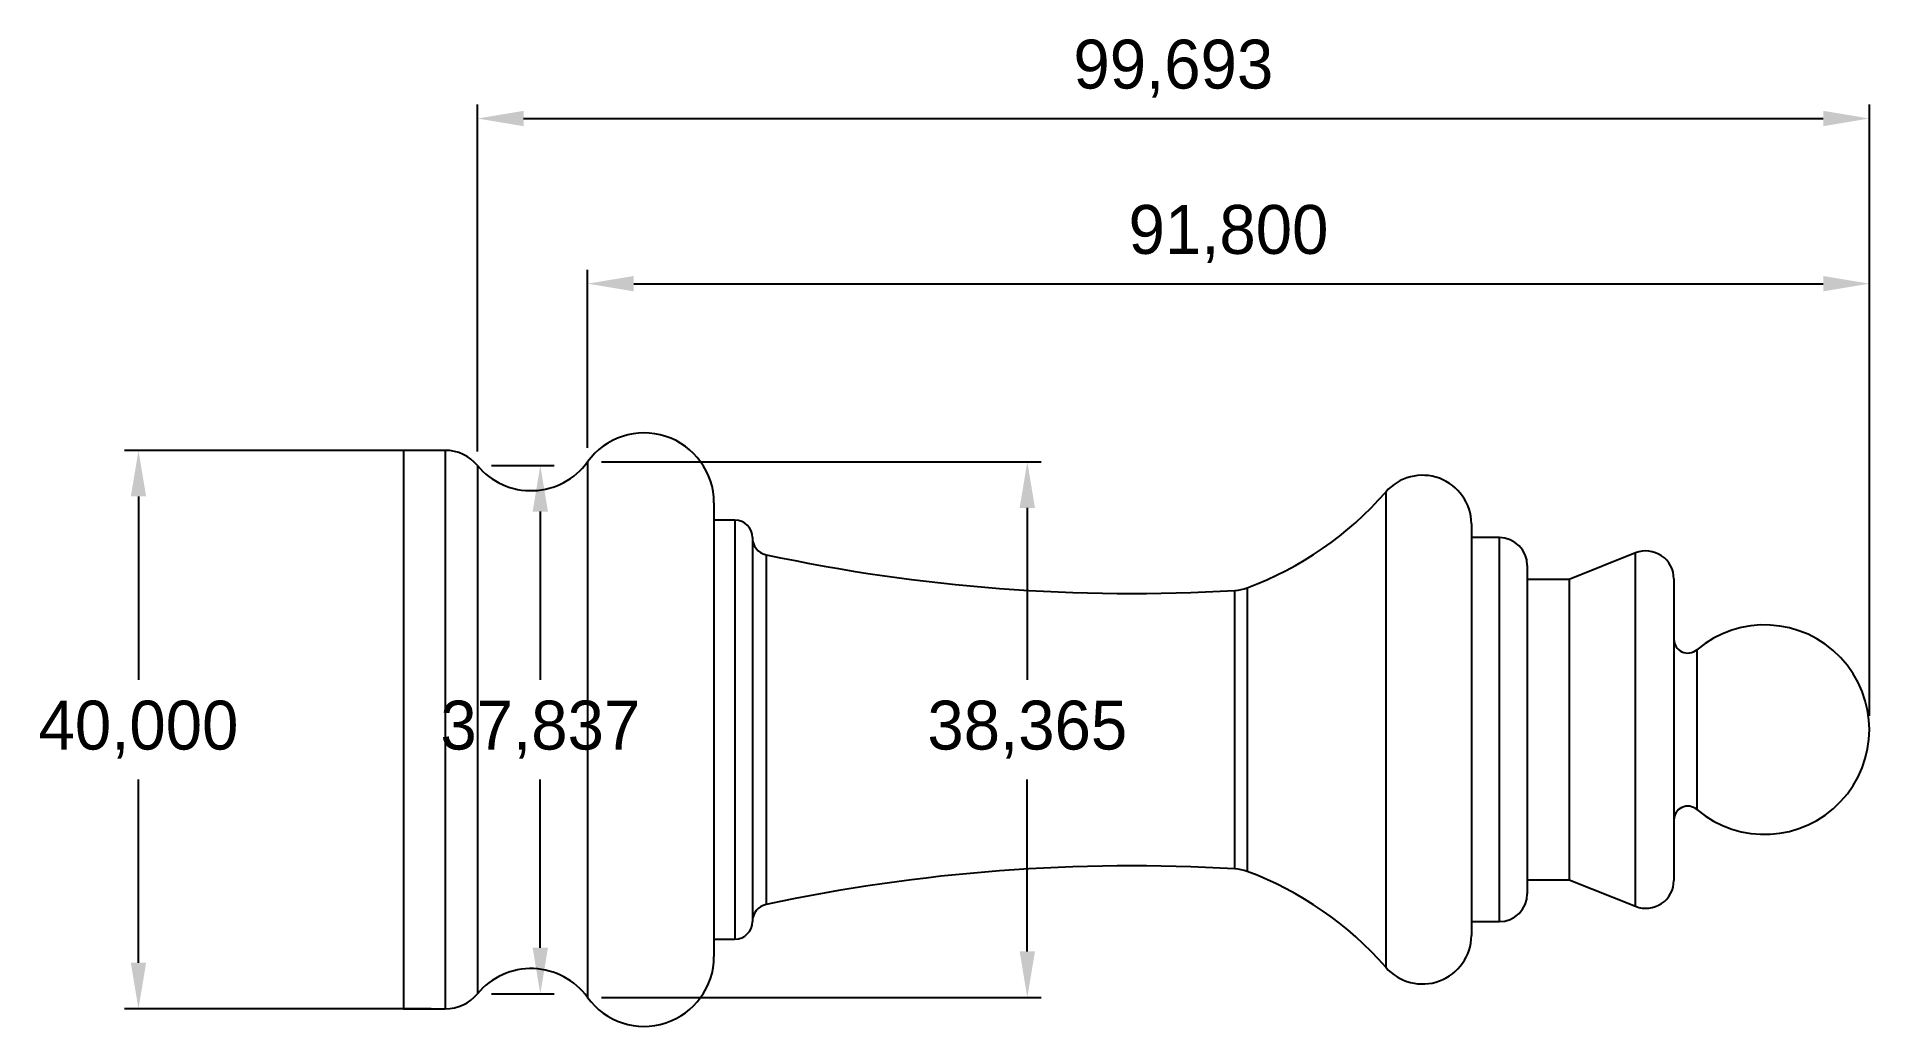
# Model space of a CAD drawing. Header units: millimetres. Extents: x -131 to 0, y -21 to 50.
import ezdxf

# ---------------------------------------------------------------- set-up
doc = ezdxf.new("R2010")
doc.units = ezdxf.units.MM
doc.header["$PDSIZE"] = -1
doc.dimstyles.new('ISO-25', dxfattribs={"dimtxt": 2.5, "dimasz": 2.5, "dimexe": 1.25, "dimexo": 0.625, "dimtad": 1, "dimtxsty": 'Standard', "dimcen": 2.5, "dimadec": 0, "dimazin": 0, "dimtfac": 1, "dimtmove": 0, "dimatfit": 3, "dimfxl": 1, "dimarcsym": 0})

# ---------------------------------------------------------------- blocks, each defined once
blk = doc.blocks.new('*D1')
at = {"color": 0, "lineweight": -2, "transparency": 16777216}
for p, q in [((-91.8, 20.18), (-91.8, 32.94)), ((0, 1), (0, 32.94)), ((-88.5, 31.94), (-3.3, 31.94))]:
    blk.add_line(p, q, dxfattribs=at)
at = {"color": 0, "transparency": 16777216}
for points in [[(-88.5, 32.49), (-88.5, 31.39), (-91.8, 31.94)], [(-3.3, 32.49), (-3.3, 31.39), (0, 31.94)]]:
    blk.add_solid(points, dxfattribs=at)
at = {"layer": 'Defpoints', "color": 0, "transparency": 16777216}
for p in [(0, 31.94), (-91.8, 19.18), (0, 0)]:
    blk.add_point(p, dxfattribs=at)
at = {"color": 0, "transparency": 16777216, "insert": (-45.9, 35.5), "char_height": 3.5, "attachment_point": 5}
blk.add_mtext('91,800', dxfattribs=at)
blk = doc.blocks.new('*D2')
at = {"color": 0, "lineweight": -2, "transparency": 16777216}
for p, q in [((-99.69, 19.92), (-99.69, 44.77)), ((0, 1), (0, 44.77)), ((-96.39, 43.77), (-3.3, 43.77))]:
    blk.add_line(p, q, dxfattribs=at)
at = {"color": 0, "transparency": 16777216}
for points in [[(-96.39, 44.32), (-96.39, 43.22), (-99.69, 43.77)], [(-3.3, 44.32), (-3.3, 43.22), (0, 43.77)]]:
    blk.add_solid(points, dxfattribs=at)
at = {"layer": 'Defpoints', "color": 0, "transparency": 16777216}
for p in [(0, 43.77), (-99.69, 18.92), (0, 0)]:
    blk.add_point(p, dxfattribs=at)
at = {"color": 0, "transparency": 16777216, "insert": (-49.85, 47.34), "char_height": 3.5, "attachment_point": 5}
blk.add_mtext('99,693', dxfattribs=at)
blk = doc.blocks.new('*D3')
at = {"color": 0, "lineweight": -2, "transparency": 16777216}
for p, q in [((-103, 20), (-124.97, 20)), ((-123.97, 16.7), (-123.97, 3.57)), ((-123.97, -16.7), (-123.97, -3.57)), ((-103, -20), (-124.97, -20))]:
    blk.add_line(p, q, dxfattribs=at)
at = {"color": 0, "transparency": 16777216}
for points in [[(-124.52, 16.7), (-123.42, 16.7), (-123.97, 20)], [(-124.52, -16.7), (-123.42, -16.7), (-123.97, -20)]]:
    blk.add_solid(points, dxfattribs=at)
at = {"layer": 'Defpoints', "color": 0, "transparency": 16777216}
for p in [(-102, 20), (-123.97, -20), (-102, -20)]:
    blk.add_point(p, dxfattribs=at)
at = {"color": 0, "transparency": 16777216, "insert": (-123.97, 0), "char_height": 3.5, "attachment_point": 5}
blk.add_mtext('40,000', dxfattribs=at)
blk = doc.blocks.new('*D4')
at = {"color": 0, "lineweight": -2, "transparency": 16777216}
for p, q in [((-90.8, 19.18), (-59.31, 19.18)), ((-60.31, 15.88), (-60.31, 3.57)), ((-60.31, -15.88), (-60.31, -3.57)), ((-90.8, -19.18), (-59.31, -19.18))]:
    blk.add_line(p, q, dxfattribs=at)
at = {"color": 0, "transparency": 16777216}
for points in [[(-60.86, 15.88), (-59.76, 15.88), (-60.31, 19.18)], [(-60.86, -15.88), (-59.76, -15.88), (-60.31, -19.18)]]:
    blk.add_solid(points, dxfattribs=at)
at = {"layer": 'Defpoints', "color": 0, "transparency": 16777216}
for p in [(-91.8, 19.18), (-91.8, -19.18), (-60.31, -19.18)]:
    blk.add_point(p, dxfattribs=at)
at = {"color": 0, "transparency": 16777216, "insert": (-60.31, 0), "char_height": 3.5, "attachment_point": 5}
blk.add_mtext('38,365', dxfattribs=at)
blk = doc.blocks.new('*D5')
at = {"color": 0, "lineweight": -2, "transparency": 16777216}
for p, q in [((-98.69, 18.92), (-94.19, 18.92)), ((-95.19, 15.62), (-95.19, 3.57)), ((-95.19, -15.62), (-95.19, -3.57)), ((-98.69, -18.92), (-94.19, -18.92))]:
    blk.add_line(p, q, dxfattribs=at)
at = {"color": 0, "transparency": 16777216}
for points in [[(-95.74, 15.62), (-94.64, 15.62), (-95.19, 18.92)], [(-95.74, -15.62), (-94.64, -15.62), (-95.19, -18.92)]]:
    blk.add_solid(points, dxfattribs=at)
at = {"layer": 'Defpoints', "color": 0, "transparency": 16777216}
for p in [(-99.69, 18.92), (-99.69, -18.92), (-95.19, -18.92)]:
    blk.add_point(p, dxfattribs=at)
at = {"color": 0, "transparency": 16777216, "insert": (-95.19, 0), "char_height": 3.5, "attachment_point": 5}
blk.add_mtext('37,837', dxfattribs=at)

msp = doc.modelspace()

# ---------------------------------------------------------------- linework, layer by layer
at = {"color": 7, "linetype": 'Continuous', "lineweight": 25}
for p, q in [((-102, 20), (-105, 20)), ((-105, 20), (-105, -20)), ((-82.75, 16.25), (-82.75, -16.25)), ((-81.25, 15), (-82.75, 15)), ((-28.5, 14.75), (-28.5, -14.75)), ((-80, 13.75), (-80, -13.75)), ((-26.5, 13.75), (-28.5, 13.75)), ((-16.7428, 12.6529), (-21.5, 10.75)), ((-24.5, 11.75), (-24.5, -11.75)), ((-21.5, 10.75), (-24.5, 10.75)), ((-21.5, 10.75), (-21.5, -10.75)), ((-14, 10.7959), (-14, -10.7959)), ((-24.5, -10.75), (-21.5, -10.75)), ((-21.5, -10.75), (-16.7428, -12.6529)), ((-28.5, -13.75), (-26.5, -13.75)), ((-82.75, -15), (-81.25, -15)), ((-105, -20), (-102, -20))]:
    msp.add_line(p, q, dxfattribs=at)
at = {"color": 8, "linetype": 'Continuous', "lineweight": 25}
for p, q in [((-102, 20), (-102, -20)), ((-99.6934, 18.9183), (-99.6934, -18.9183)), ((-91.7996, 19.1827), (-91.7996, -19.1827)), ((-34.6375, 17.0175), (-34.6375, -17.0175)), ((-81.25, 15), (-81.25, -15)), ((-26.5, -13.75), (-26.5, 13.75)), ((-79.0118, 12.5277), (-79.0118, -12.5277)), ((-16.7428, -12.6529), (-16.7428, 12.6529)), ((-45.4351, -9.9735), (-45.4351, 9.9735)), ((-44.5676, 10.1561), (-44.5676, -10.1561)), ((-12.3529, 5.7183), (-12.3529, -5.7183))]:
    msp.add_line(p, q, dxfattribs=at)
at = {"color": 7, "linetype": 'Continuous', "lineweight": 25}
for centre, radius, start, end in [((-87.75, 16.25), 5, 0, 144.088003), ((-102, 17), 3, 39.749138, 90), ((-95.8492, 22.1154), 5, 219.749138, 324.088003), ((-31.9998, 14.7169), 3.5, 0.54178, 138.90389), ((-53.1009, 33.122), 24.5, 290.383118, 318.90389), ((-81.25, 13.75), 1.25, 0, 90), ((-78.75, 13.75), 1.25, 180, 257.908753), ((-26.5, 11.75), 2, 0, 90), ((-52.8282, 134.7546), 125, 257.908753, 273.390734), ((-16, 10.7959), 2, 0, 111.801409), ((-45.6125, 12.9682), 3, 273.390734, 290.383118), ((-7.5, 0), 7.5, 229.679785, 130.320215), ((-13, 6.4807), 1, 180, 310.320215), ((-13, -6.4807), 1, 49.679785, 180), ((-52.8282, -134.7546), 125, 86.609266, 102.091247), ((-45.6125, -12.9682), 3, 69.616882, 86.609266), ((-53.1009, -33.122), 24.5, 41.09611, 69.616882), ((-26.5, -11.75), 2, 270, 0), ((-16, -10.7959), 2, 248.198591, 0), ((-78.75, -13.75), 1.25, 102.091247, 180), ((-81.25, -13.75), 1.25, 270, 0), ((-31.9998, -14.7169), 3.5, 221.09611, 359.45822), ((-87.75, -16.25), 5, 215.911997, 0), ((-95.8492, -22.1154), 5, 35.911997, 140.250862), ((-102, -17), 3, 270, 320.250862)]:
    msp.add_arc(centre, radius, start, end, dxfattribs=at)

# ---------------------------------------------------------------- dimensions: what is measured, and where the dimension line sits
for base, p1, picture, middle in [((0, 43.7699), (-99.6934, 18.9183), '*D2', (-49.8467, 47.3355)), ((0, 31.9371), (-91.7996, 19.1827), '*D1', (-45.8998, 35.5028))]:
    dim = msp.add_linear_dim(base=base, p1=p1, p2=(0, 0), dimstyle='ISO-25', override={"dimtxt": 3.5, "dimasz": 3.302, "dimexe": 1, "dimexo": 1, "dimgap": 1.524, "dimtih": 1, "dimtoh": 1, "dimdec": 3, "dimzin": 0, "dimadec": 3, "dimtdec": 3, "dimtzin": 0})
    dim.commit()
    dim.dimension.update_dxf_attribs({"geometry": picture, "text_midpoint": middle})
for base, p1, p2, picture, middle in [((-123.9743, -20), (-102, 20), (-102, -20), '*D3', (-123.9743, 0)), ((-95.188, -18.9183), (-99.6934, 18.9183), (-99.6934, -18.9183), '*D5', (-95.188, 0))]:
    dim = msp.add_linear_dim(base=base, p1=p1, p2=p2, angle=90, dimstyle='ISO-25', override={"dimtxt": 3.5, "dimasz": 3.302, "dimexe": 1, "dimexo": 1, "dimgap": 1.524, "dimtih": 1, "dimtoh": 1, "dimdec": 3, "dimzin": 0, "dimadec": 3, "dimtdec": 3, "dimtzin": 0})
    dim.commit()
    dim.dimension.update_dxf_attribs({"geometry": picture, "text_midpoint": middle})
dim = msp.add_aligned_dim(p1=(-91.7996, 19.1827), p2=(-91.7996, -19.1827), distance=31.4906, dimstyle='ISO-25', override={"dimtxt": 3.5, "dimasz": 3.302, "dimexe": 1, "dimexo": 1, "dimgap": 1.524, "dimtih": 1, "dimtoh": 1, "dimdec": 3, "dimzin": 0, "dimadec": 3, "dimtdec": 3, "dimtzin": 0})
dim.commit()
dim.dimension.update_dxf_attribs({"geometry": '*D4', "text_midpoint": (-60.309, 0)})

doc.saveas('drawing.dxf')
